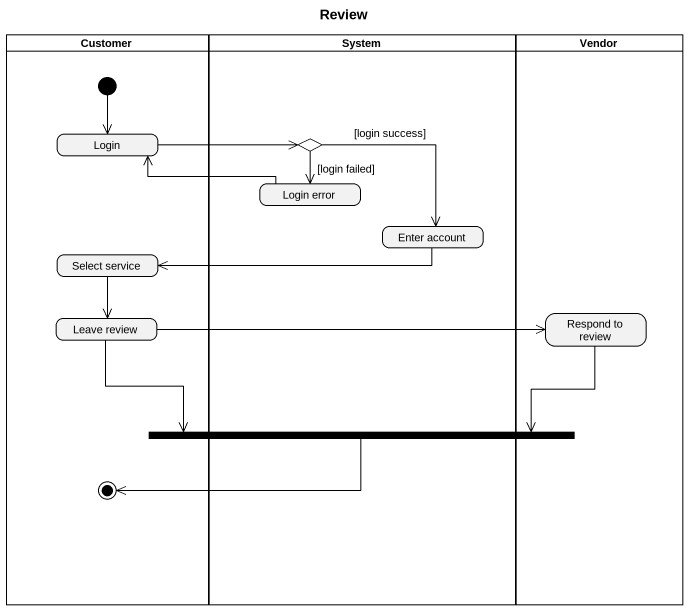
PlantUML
@startuml
title Review
hide empty description
state Customer <<partition>> {
  state Login
  state "Select service" as Select_service
  state "Leave review" as Leave_review
  state final1 <<end>>
  [*] --> Login
}
state System <<partition>> {
  state choice1 <<choice>>
  state "Login error" as Login_error
  state "Enter account" as Enter_account
}
state Vendor <<partition>> {
  state "Respond to review" as Respond_to_review
}
state fork1 <<join>>
Login -right-> choice1
choice1 --> Login_error : [login failed]
choice1 --> Enter_account : [login success]
Login_error -left-> Login
Enter_account -left-> Select_service
Select_service --> Leave_review
Leave_review -right-> Respond_to_review
Leave_review -right-> fork1
Respond_to_review -left-> fork1
fork1 -left-> final1
@enduml
